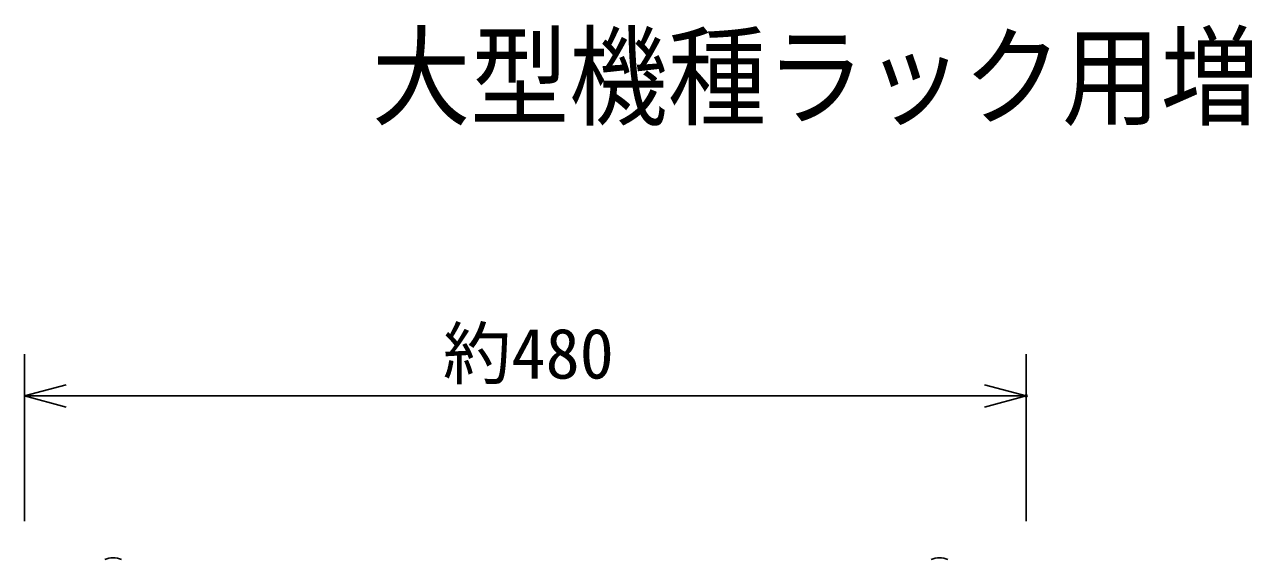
# Model space of a CAD drawing. Units: millimetres, scale not verified. Extents: x -63 to 63, y -57 to 57.
# Drawn here: x -52.6 to 6.3, y 31.7 to 57.3 of the extents above; entities that cross this region are included whole.
import ezdxf
from ezdxf.enums import TextEntityAlignment as Align

# ---------------------------------------------------------------- set-up
doc = ezdxf.new("R2010")
doc.units = ezdxf.units.MM
doc.header["$LTSCALE"] = 0.190236
doc.header["$PDMODE"] = 32
doc.header["$PDSIZE"] = 0.0951
for name, color, linetype in [('0-0_MOJI1', 2, 'Continuous'), ('0-1_GAIKEI', 1, 'Continuous'), ('0-2_WAKU', 7, 'Continuous')]:
    doc.layers.add(name, color=color, linetype=linetype)
doc.styles.add('ＭＳ ゴシック', font='')
doc.styles.get('ＭＳ ゴシック').set_extended_font_data('MS Gothic')

# ---------------------------------------------------------------- blocks, each defined once
blk = doc.blocks.new('_OPEN30')
at = {"layer": '0-2_WAKU'}
blk.add_line((0, 0), (-1, 0), dxfattribs=at)
blk.add_lwpolyline([(-1, 0.26795), (0, 0), (-1, -0.26795)], dxfattribs=at)

msp = doc.modelspace()

# ---------------------------------------------------------------- linework, layer by layer
at = {"layer": '0-1_GAIKEI', "color": 3}
for p, q in [((-52.6125, 33.5481), (-52.6125, 41.5481)), ((-4.6124, 33.5481), (-4.6124, 41.5481)), ((-50.6125, 39.5481), (-6.6124, 39.5481))]:
    msp.add_line(p, q, dxfattribs=at)
at = {"layer": '0-1_GAIKEI', "color": 7}
for centre in [(-48.3705, 30.7575), (-8.7705, 30.7575)]:
    msp.add_arc(centre, 1.0406, 67.38713, 112.61287, dxfattribs=at)
at = {"layer": '0-2_WAKU'}
msp.add_point((-4.6124, 39.5481), dxfattribs=at)

# ---------------------------------------------------------------- block references
at = {"layer": '0-1_GAIKEI', "xscale": 2, "yscale": 2, "rotation": 180}
msp.add_blockref('_OPEN30', (-52.6125, 39.5481), dxfattribs=at)
at = {"layer": '0-1_GAIKEI', "xscale": 2, "yscale": 2}
msp.add_blockref('_OPEN30', (-4.6124, 39.5481), dxfattribs=at)

# ---------------------------------------------------------------- texts
at = {"layer": '0-0_MOJI1', "style": 'ＭＳ ゴシック', "width": 0.9}
msp.add_text('大型機種ラック用増設バッテリーキャビネット', height=3.848, dxfattribs=at).set_placement((-35.9667, 51.7599), align=Align.BOTTOM_LEFT)
at = {"layer": '0-1_GAIKEI', "color": 3, "style": 'ＭＳ ゴシック'}
msp.add_text('約480', height=2.406, dxfattribs=at).set_placement((-32.5659, 39.6577), align=Align.BOTTOM_LEFT)

doc.saveas('drawing.dxf')
